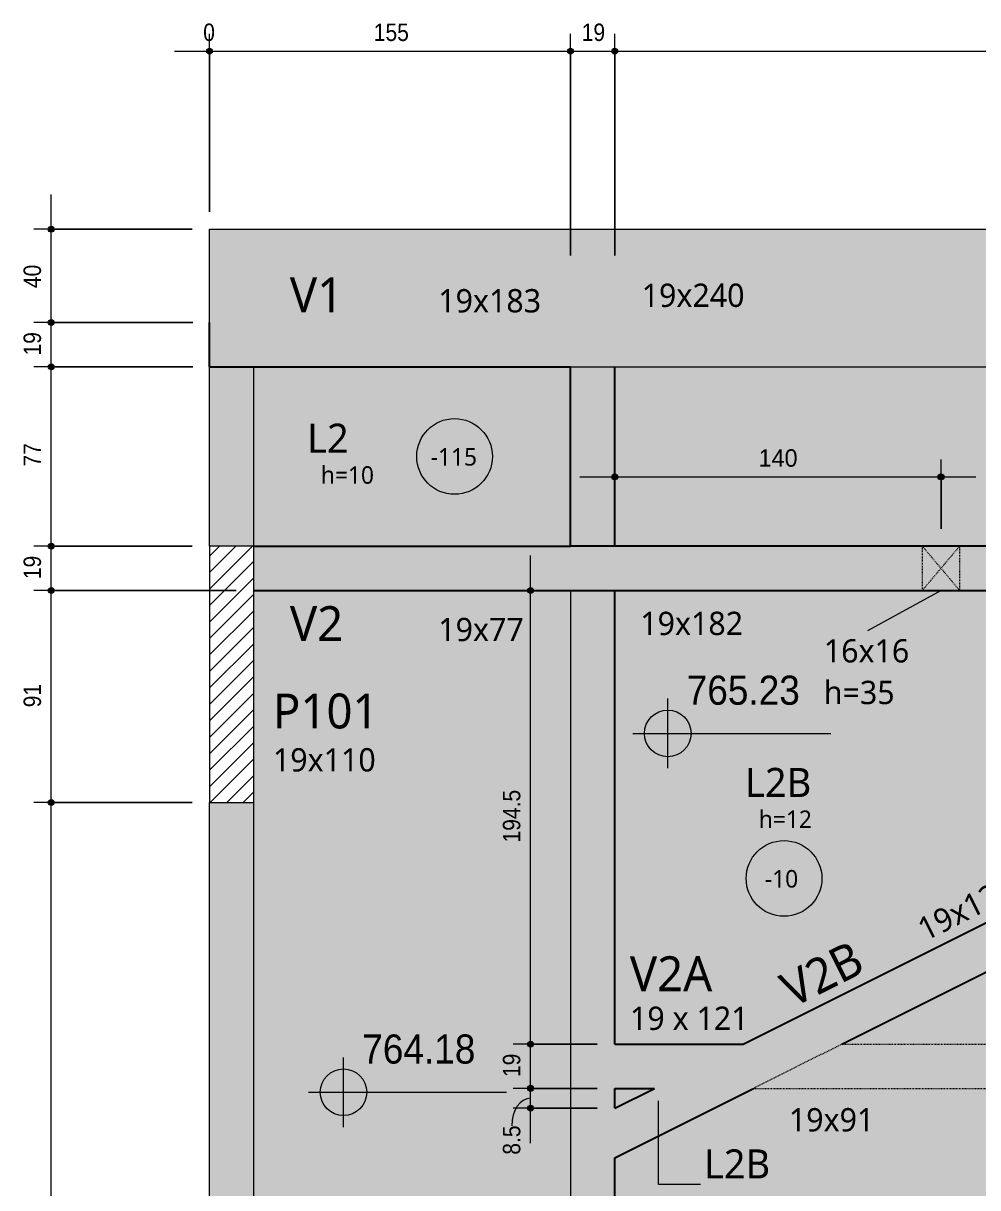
# Model space of a CAD drawing. Header units: centimetres. Extents: x -2136 to 34701, y -1430 to 84208.
# Drawn here: x -2041.4 to -1631.6, y 1147.4 to 1647.2 of the extents above; entities that cross this region are included whole.
import ezdxf

# ---------------------------------------------------------------- set-up
doc = ezdxf.new("R2010")
doc.units = ezdxf.units.CM
doc.linetypes.add('Aligning Line', pattern=[0.635, 0.3175, -0.3175])
doc.linetypes.add('Traço', pattern=[0.635, 0.3175, -0.3175])
for name, color, linetype, lineweight in [('A-ANNO-DIMS', 7, 'Continuous', 9), ('A-ANNO-DIMS-50', 7, 'Continuous', 9), ('A-DETL', 7, 'Continuous', 18), ('A-DETL-GENF', 7, 'Continuous', 18), ('A-DETL-THIN', 7, 'Continuous', 18), ('A-FLOR', 7, 'Continuous', 18), ('A-FLOR-IDEN', 7, 'Continuous', 9), ('A-GENM', 7, 'Continuous', 18), ('A-GENM-HDLN', 7, 'Traço', 18), ('A-GENM-IDEN', 7, 'Continuous', 9), ('G-ANNO-DIMS', 7, 'Continuous', 9), ('S-BEAM', 7, 'Continuous', 18), ('S-BEAM-IDEN', 7, 'Continuous', 9), ('S-COLS-IDEN', 7, 'Continuous', 9)]:
    doc.layers.add(name, color=color, linetype=linetype, lineweight=lineweight)
doc.styles.add('Fira Sans', font='FiraSans-Regular.ttf', dxfattribs={"width": 0.95, "height": 12.5})
doc.styles.add('Fira Sans_2', font='FiraSans-Regular.ttf', dxfattribs={"width": 0.9, "height": 7.5})
doc.styles.add('Fira Sans_3', font='FiraSans-Regular.ttf', dxfattribs={"height": 7.5})
doc.styles.add('Gadugi', font='gadugi.ttf', dxfattribs={"height": 15})
doc.styles.add('Gadugi_1', font='gadugi.ttf', dxfattribs={"height": 10})
doc.styles.add('Gadugi_3', font='gadugi.ttf', dxfattribs={"height": 7.5})
doc.styles.add('Gadugi_4', font='gadugi.ttf', dxfattribs={"height": 12.5})
doc.dimstyles.new('PED_R80_1_5mm_ACIMA_As_DIR__R00', dxfattribs={"dimscale": 30.48, "dimtxt": 10.229846, "dimasz": 0.328084, "dimexe": 0.246063, "dimexo": 0.246063, "dimgap": 0.049213, "dimtad": 1, "dimdec": 1, "dimrnd": 0.5, "dimdsep": 46, "dimtxsty": 'Fira Sans_3', "dimblk1": 'DOTSMALL', "dimblk2": 'DOTSMALL', "dimsah": 1, "dimcen": 0.09, "dimdle": 0.492126, "dimazin": 0, "dimtfac": 1, "dimtdec": 4, "dimtix": 1, "dimtmove": 0, "dimatfit": 3, "dimfxl": 1, "dimtvp": 1, "dimtolj": 1, "dimtzin": 0, "dimarcsym": 2})
doc.dimstyles.new('PED_R80_1_5mm_ACIMA_As_ESQ__R00', dxfattribs={"dimscale": 30.48, "dimtxt": 10.229846, "dimasz": 0.328084, "dimexe": 0.246063, "dimexo": 0.246063, "dimgap": 0.049213, "dimtad": 1, "dimdec": 1, "dimrnd": 0.5, "dimdsep": 46, "dimtxsty": 'Fira Sans_2', "dimblk1": 'DOTSMALL', "dimblk2": 'DOTSMALL', "dimsah": 1, "dimcen": 0.09, "dimdle": 0.492126, "dimazin": 0, "dimtfac": 1, "dimtdec": 4, "dimtix": 1, "dimtmove": 0, "dimatfit": 3, "dimfxl": 1, "dimtvp": 1, "dimtolj": 1, "dimtzin": 0, "dimarcsym": 2})
doc.dimstyles.new('PED_R80_1_5mm_ACIMA_As_ESQ__R00_1', dxfattribs={"dimscale": 30.48, "dimtxt": 10.229846, "dimasz": 0.328084, "dimexe": 0.246063, "dimexo": 0.246063, "dimgap": 0.049213, "dimtad": 1, "dimdec": 1, "dimrnd": 0.5, "dimdsep": 46, "dimtxsty": 'Fira Sans_2', "dimblk1": 'DOTSMALL', "dimblk2": 'DOTSMALL', "dimsah": 1, "dimcen": 0.09, "dimdle": 0.492126, "dimazin": 0, "dimtfac": 1, "dimtdec": 4, "dimtix": 1, "dimtmove": 1, "dimatfit": 3, "dimfxl": 1, "dimtvp": 1, "dimtolj": 1, "dimtzin": 0, "dimarcsym": 2})
doc.dimstyles.new('PED_R80_1_5mm_ACIMA_As_ESQ__R00_3', dxfattribs={"dimscale": 30.48, "dimtxt": 10.229846, "dimasz": 0.328084, "dimexe": 0.246063, "dimexo": 0.246063, "dimgap": 0.049213, "dimtad": 1, "dimdec": 1, "dimrnd": 0.5, "dimdsep": 46, "dimtxsty": 'Fira Sans_2', "dimblk1": 'DOTSMALL', "dimblk2": 'DOTSMALL', "dimsah": 1, "dimcen": 0.09, "dimdle": 0.492126, "dimazin": 0, "dimtfac": 1, "dimtdec": 4, "dimtix": 1, "dimtmove": 0, "dimatfit": 3, "dimfxl": 1, "dimtvp": 1, "dimtolj": 1, "dimtzin": 0, "dimarcsym": 2})
doc.dimstyles.new('PED_R80_1_5mm_ACIMA_As_ESQ__R00_4', dxfattribs={"dimscale": 30.48, "dimtxt": 10.229846, "dimasz": 0.328084, "dimexe": 0.246063, "dimexo": 0.246063, "dimgap": 0.049213, "dimtad": 1, "dimdec": 1, "dimrnd": 0.5, "dimdsep": 46, "dimtxsty": 'Fira Sans_2', "dimblk1": 'DOTSMALL', "dimblk2": 'DOTSMALL', "dimsah": 1, "dimcen": 0.09, "dimdle": 0.492126, "dimazin": 0, "dimtfac": 1, "dimtdec": 4, "dimtix": 1, "dimtmove": 0, "dimatfit": 3, "dimfxl": 1, "dimtvp": 1, "dimtolj": 1, "dimtzin": 0, "dimarcsym": 2})

# ---------------------------------------------------------------- blocks, each defined once
blk = doc.blocks.new('PED_FURO_RETANGULAR_R04_2020 _INSTÂNCIA_ - FURO RET-3728078-PL K 100 - FORMA DO 5º PAVIMENTO')
at = {"layer": 'A-GENM-HDLN'}
for p, q in [((-8, 9.5), (8, -9.5)), ((-8, -9.5), (8, 9.5)), ((-8, -9.5), (-8, 9.5)), ((8, 9.5), (8, -9.5))]:
    blk.add_line(p, q, dxfattribs=at)
blk = doc.blocks.new('PED_TAG_LAJE_R01 - TÍTULO_ESPESSURA_REBAIXO _LADO_-2413119-PL K 100 - FORMA DO 5º PAVIMENTO')
at = {"layer": 'A-FLOR-IDEN'}
blk.add_circle((0.8854, 0), 0.325, dxfattribs=at)
blk = doc.blocks.new('Elevações de ponto - M_Cota de elevação - Alvo preenchido-10609-PL K 100 - FORMA DO 5º PAVIMENTO')
at = {"layer": 'G-ANNO-DIMS'}
h = blk.add_hatch(color=256, dxfattribs=at)
edge = h.paths.add_edge_path(flags=0)
edge.add_line((0, 0), (-0.2, 0))
edge.add_arc((0, 0), 0.2, 90, 180, ccw=False)
edge.add_line((0, 0.2), (0, 0))
h = blk.add_hatch(color=256, dxfattribs=at)
edge = h.paths.add_edge_path(flags=0)
edge.add_line((0, 0), (0.2, 0))
edge.add_arc((0, 0), 0.2, 270, 360, ccw=False)
edge.add_line((0, -0.2), (0, 0))
for p, q in [((0, -0.3), (0, 0.3)), ((-0.3, 0), (1.4, 0))]:
    blk.add_line(p, q, dxfattribs=at)
blk.add_circle((0, 0), 0.2, dxfattribs=at)
blk = doc.blocks.new('DIMBLOCK17-PL K 100 - FORMA DO 5º PAVIMENTO')
at = {"layer": 'A-ANNO-DIMS-50', "true_color": 0x000032}
h = blk.add_hatch(color=178, dxfattribs=at)
edge = h.paths.add_edge_path(flags=0)
edge.add_arc((-2029.45, 1312.75), 1.25, 0, 360)
h = blk.add_hatch(color=178, dxfattribs=at)
edge = h.paths.add_edge_path(flags=0)
edge.add_arc((-2029.45, 937.75), 1.25, 0, 360)
at = {"layer": 'A-ANNO-DIMS-50', "color": 178, "true_color": 0x000032}
for p, q in [((-1969, 1312.75), (-2036.95, 1312.75)), ((-2029.45, 937.75), (-2029.45, 1312.75)), ((-2029.45, 1312.75), (-1969, 1312.75)), ((-1969, 937.75), (-2036.95, 937.75)), ((-2029.45, 937.75), (-1969, 937.75))]:
    blk.add_line(p, q, dxfattribs=at)
for centre in [(-2029.45, 1312.75), (-2029.45, 937.75)]:
    blk.add_circle(centre, 1.25, dxfattribs=at)
at = {"layer": 'A-ANNO-DIMS-50', "color": 0, "insert": (-2041.33, 1118.23), "char_height": 7.5, "width": 16.8399, "attachment_point": 1, "rotation": 90, "line_spacing_factor": 1.049215, "style": 'Fira Sans_2'}
blk.add_mtext('375', dxfattribs=at)
blk = doc.blocks.new('_DotSmall')
at = {"color": 0, "linetype": 'ByBlock', "const_width": 0.5}
blk.add_lwpolyline([(-0.0625, 0, 1), (0.0625, 0, 1)], format="xyb", close=True, dxfattribs=at)
blk = doc.blocks.new('DIMBLOCK18-PL K 100 - FORMA DO 5º PAVIMENTO')
at = {"layer": 'A-ANNO-DIMS-50', "true_color": 0x000032}
h = blk.add_hatch(color=178, dxfattribs=at)
edge = h.paths.add_edge_path(flags=0)
edge.add_arc((-2029.45, 1403.75), 1.25, 0, 360)
h = blk.add_hatch(color=178, dxfattribs=at)
edge = h.paths.add_edge_path(flags=0)
edge.add_arc((-2029.45, 1312.75), 1.25, 0, 360)
at = {"layer": 'A-ANNO-DIMS-50', "color": 178, "true_color": 0x000032}
for p, q in [((-1950, 1403.75), (-2036.95, 1403.75)), ((-2029.45, 1312.75), (-2029.45, 1403.75)), ((-2029.45, 1403.75), (-1950, 1403.75)), ((-1969, 1312.75), (-2036.95, 1312.75)), ((-2029.45, 1312.75), (-1969, 1312.75))]:
    blk.add_line(p, q, dxfattribs=at)
for centre in [(-2029.45, 1403.75), (-2029.45, 1312.75)]:
    blk.add_circle(centre, 1.25, dxfattribs=at)
at = {"layer": 'A-ANNO-DIMS-50', "color": 0, "insert": (-2041.33, 1353.59), "char_height": 7.5, "width": 11.1741, "attachment_point": 1, "rotation": 90, "line_spacing_factor": 1.049215, "style": 'Fira Sans_2'}
blk.add_mtext('91', dxfattribs=at)
blk = doc.blocks.new('DIMBLOCK19-PL K 100 - FORMA DO 5º PAVIMENTO')
at = {"layer": 'A-ANNO-DIMS-50', "true_color": 0x000032}
h = blk.add_hatch(color=178, dxfattribs=at)
edge = h.paths.add_edge_path(flags=0)
edge.add_arc((-2029.45, 1422.75), 1.25, 0, 360)
h = blk.add_hatch(color=178, dxfattribs=at)
edge = h.paths.add_edge_path(flags=0)
edge.add_arc((-2029.45, 1403.75), 1.25, 0, 360)
at = {"layer": 'A-ANNO-DIMS-50', "color": 178, "true_color": 0x000032}
for p, q in [((-1969, 1422.75), (-2036.95, 1422.75)), ((-2029.45, 1403.75), (-2029.45, 1422.75)), ((-2029.45, 1422.75), (-1969, 1422.75)), ((-1950, 1403.75), (-2036.95, 1403.75)), ((-2029.45, 1403.75), (-1950, 1403.75))]:
    blk.add_line(p, q, dxfattribs=at)
for centre in [(-2029.45, 1422.75), (-2029.45, 1403.75)]:
    blk.add_circle(centre, 1.25, dxfattribs=at)
at = {"layer": 'A-ANNO-DIMS-50', "color": 0, "insert": (-2041.33, 1408.59), "char_height": 7.5, "width": 11.1741, "attachment_point": 1, "rotation": 90, "line_spacing_factor": 1.049215, "style": 'Fira Sans_2'}
blk.add_mtext('19', dxfattribs=at)
blk = doc.blocks.new('DIMBLOCK20-PL K 100 - FORMA DO 5º PAVIMENTO')
at = {"layer": 'A-ANNO-DIMS-50', "true_color": 0x000032}
h = blk.add_hatch(color=178, dxfattribs=at)
edge = h.paths.add_edge_path(flags=0)
edge.add_arc((-2029.45, 1499.75), 1.25, 0, 360)
h = blk.add_hatch(color=178, dxfattribs=at)
edge = h.paths.add_edge_path(flags=0)
edge.add_arc((-2029.45, 1422.75), 1.25, 0, 360)
at = {"layer": 'A-ANNO-DIMS-50', "color": 178, "true_color": 0x000032}
for p, q in [((-1968.58, 1499.75), (-2036.95, 1499.75)), ((-2029.45, 1422.75), (-2029.45, 1499.75)), ((-2029.45, 1499.75), (-1968.58, 1499.75)), ((-1969, 1422.75), (-2036.95, 1422.75)), ((-2029.45, 1422.75), (-1969, 1422.75))]:
    blk.add_line(p, q, dxfattribs=at)
for centre in [(-2029.45, 1499.75), (-2029.45, 1422.75)]:
    blk.add_circle(centre, 1.25, dxfattribs=at)
at = {"layer": 'A-ANNO-DIMS-50', "color": 0, "insert": (-2041.33, 1456.92), "char_height": 7.5, "width": 10.3872, "attachment_point": 1, "rotation": 90, "line_spacing_factor": 1.049215, "style": 'Fira Sans_2'}
blk.add_mtext('77', dxfattribs=at)
blk = doc.blocks.new('DIMBLOCK21-PL K 100 - FORMA DO 5º PAVIMENTO')
at = {"layer": 'A-ANNO-DIMS-50', "true_color": 0x000032}
h = blk.add_hatch(color=178, dxfattribs=at)
edge = h.paths.add_edge_path(flags=0)
edge.add_arc((-2029.45, 1518.75), 1.25, 0, 360)
h = blk.add_hatch(color=178, dxfattribs=at)
edge = h.paths.add_edge_path(flags=0)
edge.add_arc((-2029.45, 1499.75), 1.25, 0, 360)
at = {"layer": 'A-ANNO-DIMS-50', "color": 178, "true_color": 0x000032}
for p, q in [((-1968.58, 1518.75), (-2036.95, 1518.75)), ((-2029.45, 1499.75), (-2029.45, 1518.75)), ((-2029.45, 1518.75), (-1968.58, 1518.75)), ((-1968.58, 1499.75), (-2036.95, 1499.75)), ((-2029.45, 1499.75), (-1968.58, 1499.75))]:
    blk.add_line(p, q, dxfattribs=at)
for centre in [(-2029.45, 1518.75), (-2029.45, 1499.75)]:
    blk.add_circle(centre, 1.25, dxfattribs=at)
at = {"layer": 'A-ANNO-DIMS-50', "color": 0, "insert": (-2041.33, 1504.59), "char_height": 7.5, "width": 11.1741, "attachment_point": 1, "rotation": 90, "line_spacing_factor": 1.049215, "style": 'Fira Sans_2'}
blk.add_mtext('19', dxfattribs=at)
blk = doc.blocks.new('DIMBLOCK22-PL K 100 - FORMA DO 5º PAVIMENTO')
at = {"layer": 'A-ANNO-DIMS-50', "true_color": 0x000032}
h = blk.add_hatch(color=178, dxfattribs=at)
edge = h.paths.add_edge_path(flags=0)
edge.add_arc((-2029.45, 1558.75), 1.25, 0, 360)
h = blk.add_hatch(color=178, dxfattribs=at)
edge = h.paths.add_edge_path(flags=0)
edge.add_arc((-2029.45, 1518.75), 1.25, 0, 360)
at = {"layer": 'A-ANNO-DIMS-50', "color": 178, "true_color": 0x000032}
for p, q in [((-2029.45, 1518.75), (-2029.45, 1573.75)), ((-1969, 1558.75), (-2036.95, 1558.75)), ((-2029.45, 1558.75), (-1969, 1558.75)), ((-1968.58, 1518.75), (-2036.95, 1518.75)), ((-2029.45, 1518.75), (-1968.58, 1518.75))]:
    blk.add_line(p, q, dxfattribs=at)
for centre in [(-2029.45, 1558.75), (-2029.45, 1518.75)]:
    blk.add_circle(centre, 1.25, dxfattribs=at)
at = {"layer": 'A-ANNO-DIMS-50', "color": 0, "insert": (-2041.33, 1533.5), "char_height": 7.5, "width": 12.5906, "attachment_point": 1, "rotation": 90, "line_spacing_factor": 1.049215, "style": 'Fira Sans_2'}
blk.add_mtext('40', dxfattribs=at)
blk = doc.blocks.new('DIMBLOCK441-PL K 100 - FORMA DO 5º PAVIMENTO')
at = {"layer": 'A-ANNO-DIMS-50', "true_color": 0x000032}
h = blk.add_hatch(color=178, dxfattribs=at)
edge = h.paths.add_edge_path(flags=0)
edge.add_arc((-1961.5, 1635.18), 1.25, 0, 360)
h = blk.add_hatch(color=178, dxfattribs=at)
edge = h.paths.add_edge_path(flags=0)
edge.add_arc((-1961.5, 1635.18), 1.25, 0, 360)
at = {"layer": 'A-ANNO-DIMS-50', "color": 178, "true_color": 0x000032}
for p, q in [((-1961.5, 1566.25), (-1961.5, 1642.68)), ((-1961.5, 1566.25), (-1961.5, 1642.68)), ((-1976.5, 1635.18), (-1961.5, 1635.18)), ((-1961.5, 1635.18), (-1961.5, 1566.25)), ((-1961.5, 1635.18), (-1961.5, 1566.25))]:
    blk.add_line(p, q, dxfattribs=at)
blk.add_circle((-1961.5, 1635.18), 1.25, dxfattribs=at)
blk.add_circle((-1961.5, 1635.18), 1.25, dxfattribs=at)
at = {"layer": 'A-ANNO-DIMS-50', "color": 0, "insert": (-1964.19, 1647.07), "char_height": 7.5, "width": 6.4527, "attachment_point": 1, "line_spacing_factor": 1.049215, "style": 'Fira Sans_2'}
blk.add_mtext('0', dxfattribs=at)
blk = doc.blocks.new('DIMBLOCK442-PL K 100 - FORMA DO 5º PAVIMENTO')
at = {"layer": 'A-ANNO-DIMS-50', "true_color": 0x000032}
h = blk.add_hatch(color=178, dxfattribs=at)
edge = h.paths.add_edge_path(flags=0)
edge.add_arc((-1961.5, 1635.18), 1.25, 0, 360)
h = blk.add_hatch(color=178, dxfattribs=at)
edge = h.paths.add_edge_path(flags=0)
edge.add_arc((-1806.5, 1635.18), 1.25, 0, 360)
at = {"layer": 'A-ANNO-DIMS-50', "color": 178, "true_color": 0x000032}
for p, q in [((-1961.5, 1566.25), (-1961.5, 1642.68)), ((-1806.5, 1547.55), (-1806.5, 1642.68)), ((-1961.5, 1635.18), (-1806.5, 1635.18)), ((-1961.5, 1635.18), (-1961.5, 1566.25)), ((-1806.5, 1635.18), (-1806.5, 1547.55))]:
    blk.add_line(p, q, dxfattribs=at)
for centre in [(-1961.5, 1635.18), (-1806.5, 1635.18)]:
    blk.add_circle(centre, 1.25, dxfattribs=at)
at = {"layer": 'A-ANNO-DIMS-50', "color": 0, "insert": (-1890.95, 1647.07), "char_height": 7.5, "width": 16.6825, "attachment_point": 1, "line_spacing_factor": 1.049215, "style": 'Fira Sans_2'}
blk.add_mtext('155', dxfattribs=at)
blk = doc.blocks.new('DIMBLOCK443-PL K 100 - FORMA DO 5º PAVIMENTO')
at = {"layer": 'A-ANNO-DIMS-50', "true_color": 0x000032}
h = blk.add_hatch(color=178, dxfattribs=at)
edge = h.paths.add_edge_path(flags=0)
edge.add_arc((-1806.5, 1635.18), 1.25, 0, 360)
h = blk.add_hatch(color=178, dxfattribs=at)
edge = h.paths.add_edge_path(flags=0)
edge.add_arc((-1787.5, 1635.18), 1.25, 0, 360)
at = {"layer": 'A-ANNO-DIMS-50', "color": 178, "true_color": 0x000032}
for p, q in [((-1806.5, 1547.55), (-1806.5, 1642.68)), ((-1787.5, 1547.55), (-1787.5, 1642.68)), ((-1806.5, 1635.18), (-1787.5, 1635.18)), ((-1806.5, 1635.18), (-1806.5, 1547.55)), ((-1787.5, 1635.18), (-1787.5, 1547.55))]:
    blk.add_line(p, q, dxfattribs=at)
for centre in [(-1806.5, 1635.18), (-1787.5, 1635.18)]:
    blk.add_circle(centre, 1.25, dxfattribs=at)
at = {"layer": 'A-ANNO-DIMS-50', "color": 0, "insert": (-1801.66, 1647.07), "char_height": 7.5, "width": 11.1741, "attachment_point": 1, "line_spacing_factor": 1.049215, "style": 'Fira Sans_2'}
blk.add_mtext('19', dxfattribs=at)
blk = doc.blocks.new('DIMBLOCK444-PL K 100 - FORMA DO 5º PAVIMENTO')
at = {"layer": 'A-ANNO-DIMS-50', "true_color": 0x000032}
h = blk.add_hatch(color=178, dxfattribs=at)
edge = h.paths.add_edge_path(flags=0)
edge.add_arc((-1787.5, 1635.18), 1.25, 0, 360)
h = blk.add_hatch(color=178, dxfattribs=at)
edge = h.paths.add_edge_path(flags=0)
edge.add_arc((-1006.5, 1635.18), 1.25, 0, 360)
at = {"layer": 'A-ANNO-DIMS-50', "color": 178, "true_color": 0x000032}
for p, q in [((-1787.5, 1547.55), (-1787.5, 1642.68)), ((-1006.5, 1629.45), (-1006.5, 1642.68)), ((-1787.5, 1635.18), (-1006.5, 1635.18)), ((-1787.5, 1635.18), (-1787.5, 1547.55)), ((-1006.5, 1635.18), (-1006.5, 1629.45))]:
    blk.add_line(p, q, dxfattribs=at)
for centre in [(-1787.5, 1635.18), (-1006.5, 1635.18)]:
    blk.add_circle(centre, 1.25, dxfattribs=at)
at = {"layer": 'A-ANNO-DIMS-50', "color": 0, "insert": (-1403.89, 1647.07), "char_height": 7.5, "width": 16.5251, "attachment_point": 1, "line_spacing_factor": 1.049215, "style": 'Fira Sans_2'}
blk.add_mtext('781', dxfattribs=at)
blk = doc.blocks.new('PED_TAG_LAJE_R01 - TÍTULO_ESPESSURA_REBAIXO-2413107-PL K 100 - FORMA DO 5º PAVIMENTO')
at = {"layer": 'A-FLOR-IDEN'}
blk.add_circle((-0.0458, -0.6673), 0.325, dxfattribs=at)
blk = doc.blocks.new('DIMBLOCK601-PL K 100 - FORMA DO 5º PAVIMENTO')
at = {"layer": 'A-ANNO-DIMS-50'}
h = blk.add_hatch(color=256, dxfattribs=at)
edge = h.paths.add_edge_path(flags=0)
edge.add_arc((-1787.5, 1452.46), 1.25, 0, 360)
h = blk.add_hatch(color=256, dxfattribs=at)
edge = h.paths.add_edge_path(flags=0)
edge.add_arc((-1647.41, 1452.46), 1.25, 0, 360)
for p, q in [((-1787.5, 1446.73), (-1787.5, 1459.96)), ((-1647.41, 1430.25), (-1647.41, 1459.96)), ((-1802.5, 1452.46), (-1632.41, 1452.46)), ((-1787.5, 1452.46), (-1787.5, 1446.73)), ((-1647.41, 1452.46), (-1647.41, 1430.25))]:
    blk.add_line(p, q, dxfattribs=at)
for centre in [(-1787.5, 1452.46), (-1647.41, 1452.46)]:
    blk.add_circle(centre, 1.25, dxfattribs=at)
at = {"layer": 'A-ANNO-DIMS-50', "color": 0, "insert": (-1725.72, 1464.35), "char_height": 7.5, "width": 19.8302, "attachment_point": 1, "line_spacing_factor": 1.049215, "style": 'Fira Sans_3'}
blk.add_mtext('140', dxfattribs=at)
blk = doc.blocks.new('DIMBLOCK611-PL K 100 - FORMA DO 5º PAVIMENTO')
at = {"layer": 'A-ANNO-DIMS-50', "true_color": 0x000032}
h = blk.add_hatch(color=178, dxfattribs=at)
edge = h.paths.add_edge_path(flags=0)
edge.add_arc((-1823.65, 1190.04), 1.25, 0, 360)
h = blk.add_hatch(color=178, dxfattribs=at)
edge = h.paths.add_edge_path(flags=0)
edge.add_arc((-1823.65, 1181.5), 1.25, 0, 360)
at = {"layer": 'A-ANNO-DIMS-50', "color": 178, "true_color": 0x000032}
for p, q in [((-1795, 1190.04), (-1831.15, 1190.04)), ((-1823.65, 1166.5), (-1823.65, 1190.04)), ((-1823.65, 1190.04), (-1795, 1190.04)), ((-1795, 1181.5), (-1831.15, 1181.5)), ((-1823.65, 1181.5), (-1795, 1181.5))]:
    blk.add_line(p, q, dxfattribs=at)
for centre in [(-1823.65, 1190.04), (-1823.65, 1181.5)]:
    blk.add_circle(centre, 1.25, dxfattribs=at)
blk.add_ellipse((-1823.65, 1174.02), major_axis=(0, 11.75), ratio=0.685671, start_param=0, end_param=1.570796, dxfattribs=at)
at = {"layer": 'A-ANNO-DIMS-50', "color": 0, "insert": (-1835.54, 1161.56), "char_height": 7.5, "width": 14.9513, "attachment_point": 1, "rotation": 90, "line_spacing_factor": 1.049215, "style": 'Fira Sans_2'}
blk.add_mtext('8.5', dxfattribs=at)
blk = doc.blocks.new('DIMBLOCK612-PL K 100 - FORMA DO 5º PAVIMENTO')
at = {"layer": 'A-ANNO-DIMS-50', "true_color": 0x000032}
h = blk.add_hatch(color=178, dxfattribs=at)
edge = h.paths.add_edge_path(flags=0)
edge.add_arc((-1823.65, 1209.04), 1.25, 0, 360)
h = blk.add_hatch(color=178, dxfattribs=at)
edge = h.paths.add_edge_path(flags=0)
edge.add_arc((-1823.65, 1190.04), 1.25, 0, 360)
at = {"layer": 'A-ANNO-DIMS-50', "color": 178, "true_color": 0x000032}
for p, q in [((-1795, 1209.04), (-1831.15, 1209.04)), ((-1823.65, 1190.04), (-1823.65, 1209.04)), ((-1823.65, 1209.04), (-1795, 1209.04)), ((-1795, 1190.04), (-1831.15, 1190.04)), ((-1823.65, 1190.04), (-1795, 1190.04))]:
    blk.add_line(p, q, dxfattribs=at)
for centre in [(-1823.65, 1209.04), (-1823.65, 1190.04)]:
    blk.add_circle(centre, 1.25, dxfattribs=at)
at = {"layer": 'A-ANNO-DIMS-50', "color": 0, "insert": (-1835.54, 1194.88), "char_height": 7.5, "width": 11.1741, "attachment_point": 1, "rotation": 90, "line_spacing_factor": 1.049215, "style": 'Fira Sans_2'}
blk.add_mtext('19', dxfattribs=at)
blk = doc.blocks.new('DIMBLOCK613-PL K 100 - FORMA DO 5º PAVIMENTO')
at = {"layer": 'A-ANNO-DIMS-50', "true_color": 0x000032}
h = blk.add_hatch(color=178, dxfattribs=at)
edge = h.paths.add_edge_path(flags=0)
edge.add_arc((-1823.65, 1403.75), 1.25, 0, 360)
h = blk.add_hatch(color=178, dxfattribs=at)
edge = h.paths.add_edge_path(flags=0)
edge.add_arc((-1823.65, 1209.04), 1.25, 0, 360)
at = {"layer": 'A-ANNO-DIMS-50', "color": 178, "true_color": 0x000032}
for p, q in [((-1823.65, 1209.04), (-1823.65, 1418.75)), ((-1817.92, 1403.75), (-1831.15, 1403.75)), ((-1823.65, 1403.75), (-1817.92, 1403.75)), ((-1795, 1209.04), (-1831.15, 1209.04)), ((-1823.65, 1209.04), (-1795, 1209.04))]:
    blk.add_line(p, q, dxfattribs=at)
for centre in [(-1823.65, 1403.75), (-1823.65, 1209.04)]:
    blk.add_circle(centre, 1.25, dxfattribs=at)
at = {"layer": 'A-ANNO-DIMS-50', "color": 0, "insert": (-1835.54, 1295.57), "char_height": 7.5, "width": 25.9681, "attachment_point": 1, "rotation": 90, "line_spacing_factor": 1.049215, "style": 'Fira Sans_2'}
blk.add_mtext('194.5', dxfattribs=at)

msp = doc.modelspace()

# ---------------------------------------------------------------- hatches: boundary and pattern name
at = {"layer": 'A-DETL', "true_color": 0xd9d9d9}
msp.add_hatch(color=254, dxfattribs=at).paths.add_polyline_path([(-1307.48, 1190.04), (-1316.98, 1209.04), (-1387.2, 1209.04), (-1389.59, 1207.71), (-1401.14, 1202.76), (-1413.12, 1199), (-1425.42, 1196.47), (-1437.92, 1195.2), (-1450.48, 1195.2), (-1462.98, 1196.47), (-1475.28, 1199), (-1487.27, 1202.76), (-1499.2, 1207.93), (-1501.2, 1209.04), (-1689.93, 1209.04), (-1727.93, 1190.04), (-1316.14, 1190.04)], flags=0)
at = {"layer": 'A-DETL-GENF', "true_color": 0x808080}
h = msp.add_hatch(dxfattribs=at)
h.set_pattern_fill('FP_1', color=8, style=0, pattern_type=2)
h.set_pattern_definition([(45, (0, 0), (-3.535534, 3.535534), [])])
h.paths.add_polyline_path([(-1942.5, 1312.75), (-1942.5, 1422.75), (-1961.5, 1422.75), (-1961.5, 1312.75)], flags=0)
at = {"layer": 'A-FLOR', "true_color": 0xe6b8b7}
msp.add_hatch(color=9, dxfattribs=at).paths.add_polyline_path([(1807.5, 1518.75), (1943.5, 1518.75), (1943.5, 1558.75), (-1961.5, 1558.75), (-1961.5, 1518.75), (871.39, 1518.75)], flags=0)
at = {"layer": 'A-FLOR', "true_color": 0xccffcc}
for points in [[(-1942.5, 1422.75), (-1806.5, 1422.75), (-1806.5, 1499.75), (-1942.5, 1499.75)], [(-1806.5, 846.75), (-1806.5, 1403.75), (-1942.5, 1403.75), (-1942.5, 846.75)]]:
    msp.add_hatch(color=254, dxfattribs=at).paths.add_polyline_path(points, flags=0)
at = {"layer": 'A-FLOR', "true_color": 0xffffcc}
h = msp.add_hatch(color=7, dxfattribs=at)
h.paths.add_polyline_path([(-1272.45, 1422.75), (-1251.5, 1422.75), (-1251.5, 1499.75), (-1787.5, 1499.75), (-1787.5, 1422.75), (-1511.98, 1422.75), (-1509.79, 1424.27), (-1498.81, 1430.37), (-1487.27, 1435.32), (-1475.28, 1439.08), (-1462.98, 1441.61), (-1450.48, 1442.88), (-1437.92, 1442.88), (-1425.42, 1441.61), (-1413.12, 1439.08), (-1401.14, 1435.32), (-1389.2, 1430.15), (-1378.61, 1424.27), (-1376.43, 1422.75), (-1282.73, 1422.75)], flags=0)
h.paths.add_polyline_path([(-1413.12, 1422.75), (-1407.85, 1422.75), (-1410.21, 1423.65), (-1421.33, 1426.63), (-1432.7, 1428.44), (-1444.2, 1429.04), (-1455.7, 1428.44), (-1467.07, 1426.63), (-1478.19, 1423.65), (-1480.55, 1422.75), (-1421.33, 1422.75)], flags=0)
for points in [[(-1732.42, 1209.04), (-1573.2, 1288.65), (-1573.2, 1403.75), (-1787.5, 1403.75), (-1787.5, 1209.04), (-1770.42, 1209.04)], [(-1787.5, 1181.5), (-1770.42, 1190.04), (-1787.5, 1190.04)]]:
    msp.add_hatch(color=7, dxfattribs=at).paths.add_polyline_path(points, flags=0)
at = {"layer": 'A-FLOR', "true_color": 0xd9d9d9}
for points in [[(-1590.46, 1209.04), (-1573.2, 1209.04), (-1573.2, 1267.4), (-1689.93, 1209.04)], [(-1552.88, 846.75), (-1251.5, 846.75), (-1251.5, 1078.07), (-1307.48, 1190.04), (-1727.93, 1190.04), (-1787.5, 1160.25), (-1787.5, 846.75), (-1554.68, 846.75)]]:
    msp.add_hatch(color=254, dxfattribs=at).paths.add_polyline_path(points, flags=0)
at = {"layer": 'S-BEAM', "true_color": 0xfcd5b4}
msp.add_hatch(color=254, dxfattribs=at).paths.add_polyline_path([(-1806.5, 1499.75), (-1806.5, 1518.75), (-1961.5, 1518.75), (-1961.5, 1499.75)], flags=0)
at = {"layer": 'S-BEAM', "true_color": 0x00bcb8}
msp.add_hatch(color=132, dxfattribs=at).paths.add_polyline_path([(-1180.15, 1499.75), (1807.5, 1499.75), (1807.5, 1518.75), (-1806.5, 1518.75), (-1806.5, 1499.75), (-1282.73, 1499.75)], flags=0)
at = {"layer": 'S-BEAM', "true_color": 0xfcd5b4}
h = msp.add_hatch(color=254, dxfattribs=at)
h.paths.add_polyline_path([(-1961.5, 937.75), (-1942.5, 937.75), (-1942.5, 1312.75), (-1961.5, 1312.75), (-1961.5, 951.32)], flags=0)
h.paths.add_polyline_path([(-1942.5, 1422.75), (-1942.5, 1499.75), (-1961.5, 1499.75), (-1961.5, 1422.75)], flags=0)
at = {"layer": 'S-BEAM', "true_color": 0x00bcb8}
h = msp.add_hatch(color=132, dxfattribs=at)
h.paths.add_polyline_path([(-1787.5, 846.75), (-1787.5, 1403.75), (-1806.5, 1403.75), (-1806.5, 846.75), (-1795.62, 846.75)], flags=0)
h.paths.add_polyline_path([(-1787.5, 1422.75), (-1787.5, 1499.75), (-1806.5, 1499.75), (-1806.5, 1422.75)], flags=0)
at = {"layer": 'S-BEAM', "true_color": 0xccffcc}
msp.add_hatch(color=254, dxfattribs=at).paths.add_polyline_path([(-1942.5, 1403.75), (-1806.5, 1403.75), (-1806.5, 1422.75), (-1942.5, 1422.75)], flags=0)
at = {"layer": 'S-BEAM', "true_color": 0xffffcc}
h = msp.add_hatch(color=7, dxfattribs=at)
h.paths.add_polyline_path([(-1251.5, 1403.75), (-1251.5, 1422.75), (-1376.43, 1422.75), (-1368.3, 1417.09), (-1358.66, 1408.79), (-1353.86, 1403.75), (-1282.73, 1403.75)], flags=0)
h.paths.add_polyline_path([(-1806.5, 1403.75), (-1534.54, 1403.75), (-1529.63, 1408.91), (-1520.1, 1417.09), (-1511.98, 1422.75), (-1806.5, 1422.75)], flags=0)
h.paths.add_polyline_path([(-1374.26, 1403.75), (-1379.55, 1408.03), (-1389.59, 1414.5), (-1399.46, 1419.53), (-1407.85, 1422.75), (-1480.55, 1422.75), (-1488.94, 1419.53), (-1499.2, 1414.3), (-1508.86, 1408.03), (-1514.14, 1403.75), (-1378.61, 1403.75)], flags=0)
for points in [[(-1787.5, 1160.25), (-1559.65, 1274.18), (-1562.55, 1282.06), (-1565.28, 1292.61), (-1787.5, 1181.5)], [(-1770.42, 1190.04), (-1732.42, 1209.04), (-1787.5, 1209.04), (-1787.5, 1190.04)]]:
    msp.add_hatch(color=7, dxfattribs=at).paths.add_polyline_path(points, flags=0)

# ---------------------------------------------------------------- linework, layer by layer
at = {"layer": 'A-DETL', "linetype": 'Aligning Line'}
for p, q in [((-1689.93, 1209.04), (-1727.93, 1190.04)), ((-1689.93, 1209.04), (-1573.2, 1209.04)), ((-1727.93, 1190.04), (-1338.79, 1190.04))]:
    msp.add_line(p, q, dxfattribs=at)
at = {"layer": 'A-DETL'}
for p, q in [((-1768.73, 1148.73), (-1768.73, 1184.73)), ((-1750.73, 1148.73), (-1768.73, 1148.73))]:
    msp.add_line(p, q, dxfattribs=at)
at = {"layer": 'A-DETL-THIN'}
for p, q in [((-1961.5, 1422.75), (-1961.5, 1312.75)), ((-1942.5, 1422.75), (-1961.5, 1422.75)), ((-1942.5, 1312.75), (-1942.5, 1422.75)), ((-1961.5, 1312.75), (-1942.5, 1312.75))]:
    msp.add_line(p, q, dxfattribs=at)
at = {"layer": 'A-FLOR'}
for p, q in [((-1961.5, 1518.75), (-1961.5, 1558.75)), ((-1961.5, 1558.75), (1943.5, 1558.75)), ((-1806.5, 1403.75), (-1806.5, 846.75)), ((-1942.5, 937.75), (-1942.5, 1312.75))]:
    msp.add_line(p, q, dxfattribs=at)
at = {"layer": 'A-GENM-IDEN'}
msp.add_line((-1647.41, 1403.75), (-1679.03, 1386.38), dxfattribs=at)
at = {"layer": 'S-BEAM', "lineweight": 25}
for p, q in [((-1961.5, 1499.75), (-1961.5, 1518.75)), ((-1961.5, 1499.75), (-1806.5, 1499.75)), ((-1806.5, 1422.75), (-1806.5, 1499.75)), ((-1787.5, 1422.75), (-1787.5, 1499.75)), ((-1942.5, 1422.75), (-1806.5, 1422.75)), ((-1511.98, 1422.75), (-1806.5, 1422.75)), ((-1942.5, 1403.75), (-1806.5, 1403.75)), ((-1806.5, 1403.75), (-1534.54, 1403.75)), ((-1787.5, 1209.04), (-1787.5, 1403.75)), ((-1732.42, 1209.04), (-1573.2, 1288.65)), ((-1689.93, 1209.04), (-1573.2, 1267.4)), ((-1787.5, 1209.04), (-1732.42, 1209.04)), ((-1787.5, 1181.5), (-1787.5, 1190.04)), ((-1787.5, 1160.25), (-1727.93, 1190.04)), ((-1787.5, 1181.5), (-1770.42, 1190.04)), ((-1787.5, 1190.04), (-1770.42, 1190.04)), ((-1787.5, 846.75), (-1787.5, 1160.25))]:
    msp.add_line(p, q, dxfattribs=at)
at = {"layer": 'S-BEAM'}
for p, q in [((-1961.5, 1422.75), (-1961.5, 1499.75)), ((-1942.5, 1422.75), (-1942.5, 1499.75)), ((-1806.5, 1499.75), (1807.5, 1499.75)), ((-1961.5, 937.75), (-1961.5, 1312.75))]:
    msp.add_line(p, q, dxfattribs=at)

# ---------------------------------------------------------------- block references
at = {"layer": 'A-FLOR-IDEN', "xscale": 49.99999999999998, "yscale": 49.99999999999998, "zscale": 49.99999999999998}
for name, p in [('PED_TAG_LAJE_R01 - TÍTULO_ESPESSURA_REBAIXO _LADO_-2413119-PL K 100 - FORMA DO 5º PAVIMENTO', (-1900.54, 1461.25)), ('PED_TAG_LAJE_R01 - TÍTULO_ESPESSURA_REBAIXO-2413107-PL K 100 - FORMA DO 5º PAVIMENTO', (-1712.52, 1313.5))]:
    msp.add_blockref(name, p, dxfattribs=at)
at = {"layer": 'A-GENM', "linetype": 'Traço'}
msp.add_blockref('PED_FURO_RETANGULAR_R04_2020 _INSTÂNCIA_ - FURO RET-3728078-PL K 100 - FORMA DO 5º PAVIMENTO', (-1647.41, 1413.25), dxfattribs=at)
at = {"layer": 'G-ANNO-DIMS', "xscale": 49.99999999999998, "yscale": 49.99999999999998, "zscale": 49.99999999999998}
for p in [(-1764.73, 1342.4), (-1903.95, 1188.35)]:
    msp.add_blockref('Elevações de ponto - M_Cota de elevação - Alvo preenchido-10609-PL K 100 - FORMA DO 5º PAVIMENTO', p, dxfattribs=at)

# ---------------------------------------------------------------- texts
at = {"layer": 'A-FLOR-IDEN', "attachment_point": 1}
for s, insert, char_height, width, style in [('L2', (-1919.57, 1475.34), 12.5, 21.6456, 'Gadugi_4'), ('-115', (-1866.54, 1464.85), 7.5, 25.654, 'Gadugi_3'), ('h=10', (-1913.67, 1457.05), 7.5, 29.6624, 'Gadugi_3'), ('L2B', (-1731.54, 1327.59), 12.5, 33.6709, 'Gadugi_4'), ('h=12', (-1725.65, 1309.3), 7.5, 29.6624, 'Gadugi_3'), ('-10', (-1723.06, 1283.74), 7.5, 18.8397, 'Gadugi_3'), ('L2B', (-1749.2, 1163.86), 12.5, 33.6709, 'Gadugi_4')]:
    msp.add_mtext(s, dxfattribs=dict(at, insert=insert, char_height=char_height, width=width, style=style))
at = {"layer": 'A-GENM-IDEN', "char_height": 10, "attachment_point": 1, "style": 'Gadugi_1'}
for s, insert, width in [('16x16', (-1697.73, 1382.82), 44.8945), ('h=35', (-1697.73, 1364.97), 39.6835)]:
    msp.add_mtext(s, dxfattribs=dict(at, insert=insert, width=width))
at = {"layer": 'G-ANNO-DIMS', "char_height": 12.5, "attachment_point": 1, "line_spacing_factor": 1.049215, "style": 'Fira Sans'}
for s, insert, width in [('765.23', (-1756.59, 1367.2), 56.6705), ('764.18', (-1895.9, 1213.16), 56.8751)]:
    msp.add_mtext(s, dxfattribs=dict(at, insert=insert, width=width))
at = {"layer": 'S-BEAM-IDEN', "attachment_point": 1}
for s, insert, char_height, width, style in [('V1', (-1926.98, 1538.1), 15, 30.0633, 'Gadugi'), ('19x240', (-1775.93, 1535.44), 10, 54.1139, 'Gadugi_1'), ('19x183', (-1863.27, 1533.09), 10, 54.1139, 'Gadugi_1'), ('V2', (-1926.98, 1397), 15, 30.0633, 'Gadugi'), ('19x182', (-1776.54, 1394.61), 10, 54.1139, 'Gadugi_1'), ('19x77', (-1863.27, 1391.99), 10, 44.8945, 'Gadugi_1'), ('V2A', (-1781, 1246.73), 15, 46.4979, 'Gadugi'), ('19 x 121', (-1780.95, 1225.12), 10, 63.7342, 'Gadugi_1'), ('19x91', (-1712.73, 1181.57), 10, 44.8945, 'Gadugi_1')]:
    msp.add_mtext(s, dxfattribs=dict(at, insert=insert, char_height=char_height, width=width, style=style))
at = {"layer": 'S-BEAM-IDEN', "attachment_point": 1, "rotation": 26.5651}
for s, insert, char_height, width, style in [('19x121', (-1658.62, 1261.98), 10, 54.1139, 'Gadugi_1'), ('V2B', (-1717.83, 1237.96), 15, 44.8945, 'Gadugi')]:
    msp.add_mtext(s, dxfattribs=dict(at, insert=insert, char_height=char_height, width=width, style=style))
at = {"layer": 'S-COLS-IDEN', "attachment_point": 1}
for s, insert, char_height, width, style in [('P101', (-1934.26, 1359.51), 15, 56.519, 'Gadugi'), ('19x110', (-1934.26, 1336.05), 10, 54.1139, 'Gadugi_1')]:
    msp.add_mtext(s, dxfattribs=dict(at, insert=insert, char_height=char_height, width=width, style=style))

# ---------------------------------------------------------------- dimensions: what is measured, and where the dimension line sits
at = {"layer": 'A-ANNO-DIMS', "color": 178, "true_color": 0x000032}
for base, p1, p2, override, picture, middle in [((-1961.5, 1635.18196493), (-1961.5, 1558.75002069), (-1961.5, 1558.75002069), {"dimpost": '<>', "dimfxl": 0}, 'DIMBLOCK441-PL K 100 - FORMA DO 5º PAVIMENTO', (-1961.5, 1640.49727697)), ((-1806.5, 1635.18), (-1961.5, 1558.75), (-1806.5, 1540.05), {"dimpost": '<>', "dimfxl": 156.12368}, 'DIMBLOCK442-PL K 100 - FORMA DO 5º PAVIMENTO', (-1884, 1640.5)), ((-1787.5, 1635.18), (-1806.5, 1540.05), (-1787.5, 1540.05), {"dimpost": '<>', "dimfxl": 19}, 'DIMBLOCK443-PL K 100 - FORMA DO 5º PAVIMENTO', (-1797, 1640.55)), ((-1006.5, 1635.18), (-1787.5, 1540.05), (-1006.5, 1636.95), {"dimpost": '<>', "dimfxl": 786.987995}, 'DIMBLOCK444-PL K 100 - FORMA DO 5º PAVIMENTO', (-1397, 1640.5))]:
    dim = msp.add_linear_dim(base=base, p1=p1, p2=p2, dimstyle='PED_R80_1_5mm_ACIMA_As_ESQ__R00_3', override=override, dxfattribs=at)
    dim.commit()
    dim.dimension.update_dxf_attribs({"geometry": picture, "text_midpoint": middle})
for base, p1, p2, dimstyle, override, picture, middle in [((-2029.45, 1558.75), (-1961.08, 1518.75), (-1961.5, 1558.75), 'PED_R80_1_5mm_ACIMA_As_ESQ__R00', {"dimpost": '<>', "dimfxl": 40.002201}, 'DIMBLOCK22-PL K 100 - FORMA DO 5º PAVIMENTO', (-2034.76, 1538.75)), ((-2029.45, 1518.75), (-1961.08, 1499.75), (-1961.08, 1518.75), 'PED_R80_1_5mm_ACIMA_As_ESQ__R00', {"dimpost": '<>', "dimfxl": 19}, 'DIMBLOCK21-PL K 100 - FORMA DO 5º PAVIMENTO', (-2034.82, 1509.25)), ((-2029.45, 1499.75), (-1961.5, 1422.75), (-1961.08, 1499.75), 'PED_R80_1_5mm_ACIMA_As_ESQ__R00', {"dimpost": '<>', "dimfxl": 77.001143}, 'DIMBLOCK20-PL K 100 - FORMA DO 5º PAVIMENTO', (-2034.75, 1461.25)), ((-2029.45, 1422.75), (-1942.5, 1403.75), (-1961.5, 1422.75), 'PED_R80_1_5mm_ACIMA_As_ESQ__R00', {"dimpost": '<>', "dimfxl": 26.870058}, 'DIMBLOCK19-PL K 100 - FORMA DO 5º PAVIMENTO', (-2034.82, 1413.25)), ((-1823.65, 1403.75), (-1787.5, 1209.04), (-1825.42, 1403.75), 'PED_R80_1_5mm_ACIMA_As_ESQ__R00_4', {"dimpost": '<>', "dimfxl": 198.369882}, 'DIMBLOCK613-PL K 100 - FORMA DO 5º PAVIMENTO', (-1829.02, 1306.39)), ((-2029.45, 1403.75), (-1961.5, 1312.75), (-1942.5, 1403.75), 'PED_R80_1_5mm_ACIMA_As_ESQ__R00', {"dimpost": '<>', "dimfxl": 92.962358}, 'DIMBLOCK18-PL K 100 - FORMA DO 5º PAVIMENTO', (-2034.82, 1358.25)), ((-2029.45, 1312.75), (-1961.5, 937.75), (-1961.5, 1312.75), 'PED_R80_1_5mm_ACIMA_As_ESQ__R00', {"dimpost": '<>', "dimfxl": 375}, 'DIMBLOCK17-PL K 100 - FORMA DO 5º PAVIMENTO', (-2034.76, 1125.25)), ((-1823.65, 1209.04), (-1787.5, 1190.04), (-1787.5, 1209.04), 'PED_R80_1_5mm_ACIMA_As_ESQ__R00_4', {"dimpost": '<>', "dimfxl": 19}, 'DIMBLOCK612-PL K 100 - FORMA DO 5º PAVIMENTO', (-1829.02, 1199.54))]:
    dim = msp.add_linear_dim(base=base, p1=p1, p2=p2, angle=90, dimstyle=dimstyle, override=override, dxfattribs=at)
    dim.commit()
    dim.dimension.update_dxf_attribs({"geometry": picture, "text_midpoint": middle})
at = {"layer": 'A-ANNO-DIMS'}
dim = msp.add_linear_dim(base=(-1647.41, 1452.46), p1=(-1787.5, 1454.23), p2=(-1647.41, 1422.75), dimstyle='PED_R80_1_5mm_ACIMA_As_DIR__R00', override={"dimpost": '<>', "dimfxl": 143.583568}, dxfattribs=at)
dim.commit()
dim.dimension.update_dxf_attribs({"geometry": 'DIMBLOCK601-PL K 100 - FORMA DO 5º PAVIMENTO', "text_midpoint": (-1717.46, 1457.78)})
at = {"layer": 'A-ANNO-DIMS', "color": 178, "true_color": 0x000032}
dim = msp.add_linear_dim(base=(-1823.65, 1190.04), p1=(-1787.5, 1181.5), p2=(-1787.5, 1190.04), angle=90, dimstyle='PED_R80_1_5mm_ACIMA_As_ESQ__R00_1', override={"dimpost": '<>', "dimfxl": 8.541902}, dxfattribs=at)
dim.commit()
dim.dimension.update_dxf_attribs({"geometry": 'DIMBLOCK611-PL K 100 - FORMA DO 5º PAVIMENTO', "text_midpoint": (-1830.54, 1169.03), "dimtype": 160, "text_rotation": 90})

doc.saveas('drawing.dxf')
